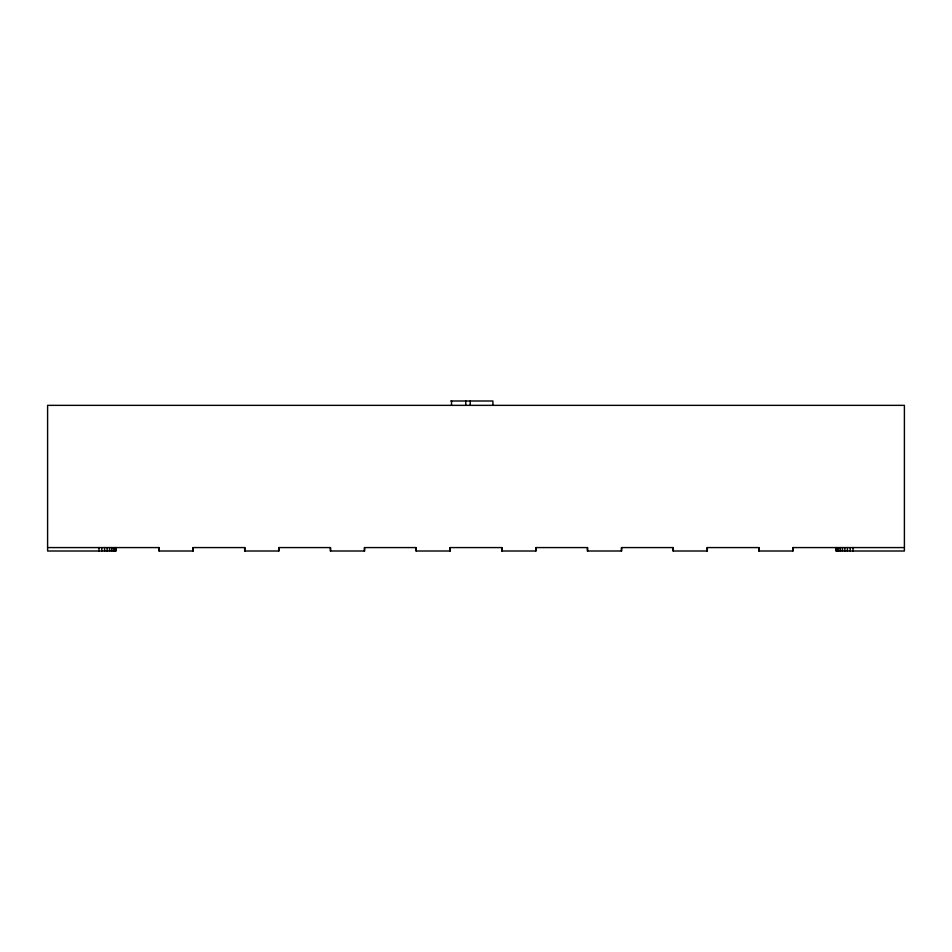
<?xml version="1.0" encoding="UTF-8"?>
<svg xmlns="http://www.w3.org/2000/svg" width="952" height="952" viewBox="0 0 952 952"><rect width="100%" height="100%" fill="white"/><g stroke="black" fill="none" stroke-linecap="round" stroke-linejoin="round"><path stroke-width="1.43" d="M450.665 400.994L492.91 400.994L492.91 405.35M47.6 547.578L159.222 547.578L159.222 551.006M904.4 547.578L792.778 547.578L792.778 551.006M852.992 547.578L852.992 551.006M850.172 547.578L850.172 551.006M847.423 547.578L847.423 551.006M844.841 547.578L844.841 551.006M842.472 547.578L842.472 551.006M840.39 547.578L840.39 551.006M838.641 547.578L838.641 551.006M837.296 547.578L837.296 551.006M836.38 547.578L836.38 551.006M835.916 547.578L835.916 551.006L904.4 551.006L904.4 405.35L47.6 405.35L47.6 551.006L116.084 551.006L116.084 547.578M793.016 547.578L793.016 551.006L758.744 551.006L758.744 547.578M758.982 551.006L758.982 547.578L707.098 547.578L707.098 551.006M707.336 547.578L707.336 551.006L673.064 551.006L673.064 547.578M673.302 551.006L673.302 547.578L621.418 547.578L621.418 551.006M621.656 547.578L621.656 551.006L587.384 551.006L587.384 547.578M587.622 551.006L587.622 547.578L535.738 547.578L535.738 551.006M535.976 547.578L535.976 551.006L501.704 551.006L501.704 547.578M501.942 551.006L501.942 547.578L450.058 547.578L450.058 551.006M470.205 400.994L470.205 405.35M465.754 400.994L465.754 405.35M451.534 400.994L451.534 405.35M450.296 547.578L450.296 551.006L416.024 551.006L416.024 547.578M416.262 551.006L416.262 547.578L364.378 547.578L364.378 551.006M364.616 547.578L364.616 551.006L330.344 551.006L330.344 547.578M330.582 551.006L330.582 547.578L278.698 547.578L278.698 551.006M278.936 547.578L278.936 551.006L244.664 551.006L244.664 547.578M244.902 551.006L244.902 547.578L193.018 547.578L193.018 551.006M193.256 547.578L193.256 551.006L158.984 551.006L158.984 547.578M115.62 547.578L115.62 551.006M114.704 547.578L114.704 551.006M113.359 547.578L113.359 551.006M111.61 547.578L111.61 551.006M109.528 547.578L109.528 551.006M107.159 547.578L107.159 551.006M104.577 547.578L104.577 551.006M101.828 547.578L101.828 551.006M99.008 547.578L99.008 551.006"/></g></svg>
